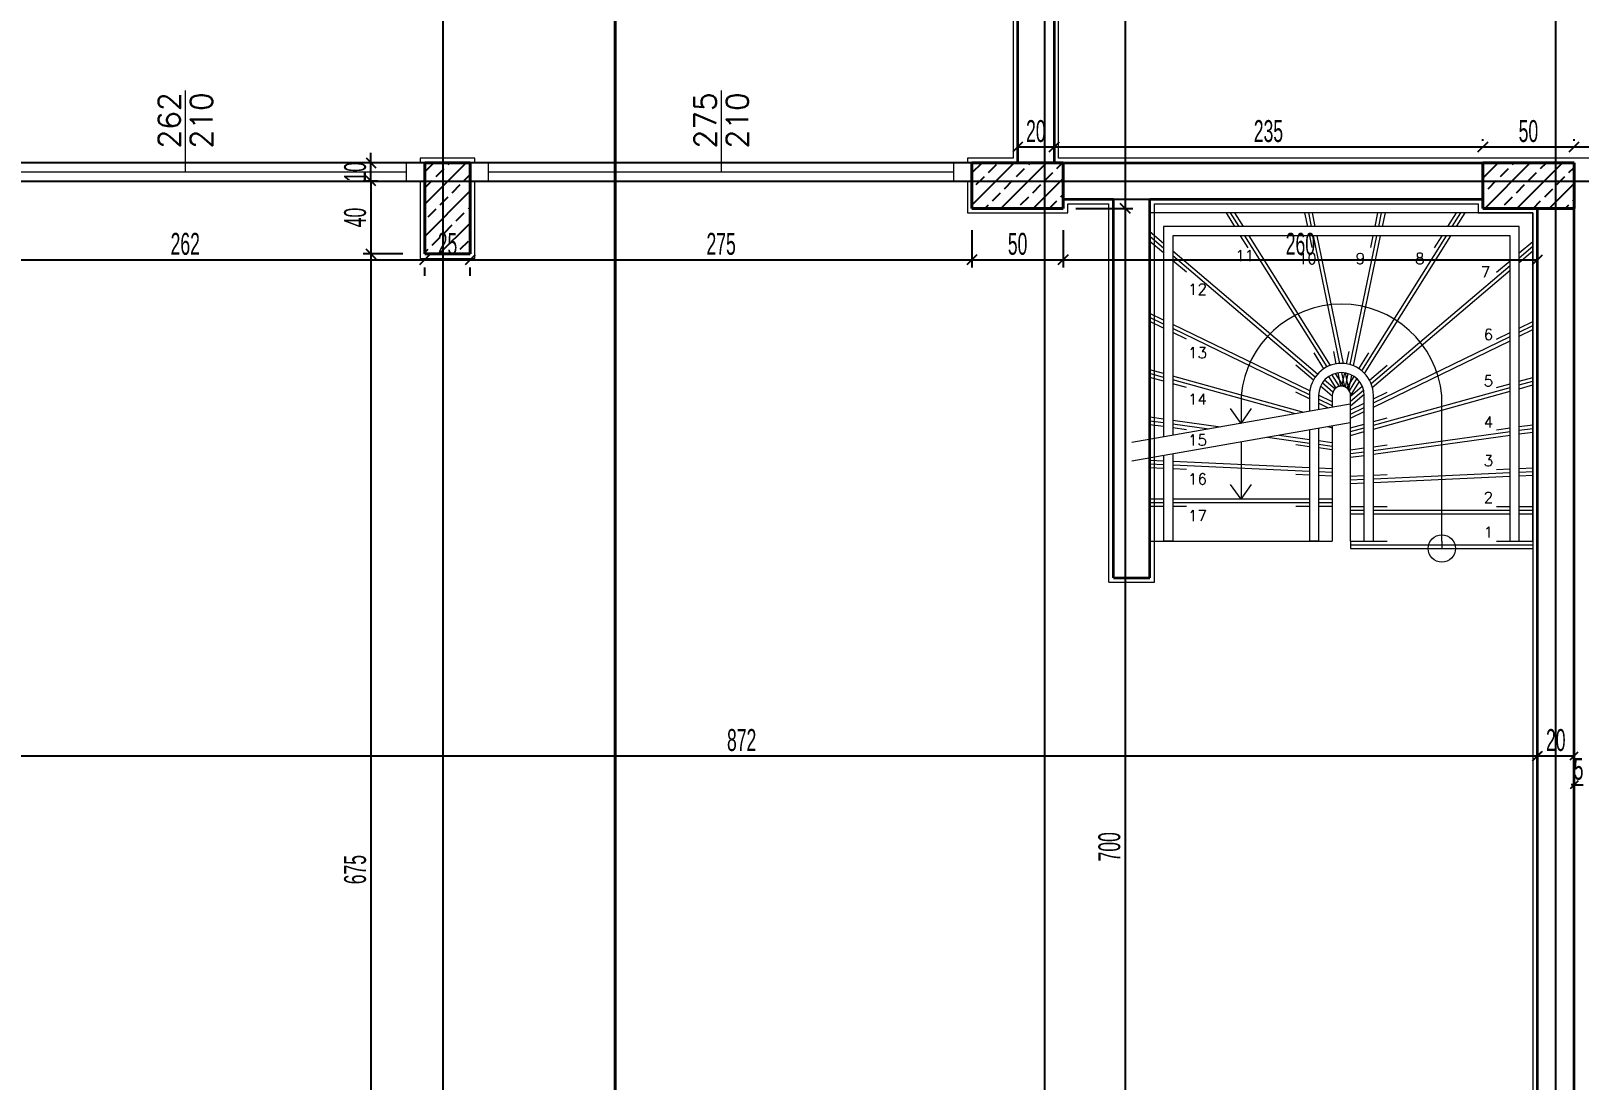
# Model space of a CAD drawing. Header units: inches. Extents: x -7543 to -822, y 102837 to 190349.
# Drawn here: x -834.0094 to -833.8397, y 102837.0271 to 102837.1421 of the extents above; entities that cross this region are included whole.
import ezdxf

# ---------------------------------------------------------------- set-up
doc = ezdxf.new("R2010")
doc.units = ezdxf.units.IN
doc.header["$MEASUREMENT"] = 0
for name, pattern in [('__ZG_T_P__9', [22, 1, -10, 1, -10]), ('DASHDOTX2', [2, 1, -0.5, 0, -0.5]), ('DASHED', [19.049999999999997, 12.7, -6.35])]:
    doc.linetypes.add(name, pattern=pattern)
doc.layers.get('0').update_dxf_attribs({"lineweight": 25})
doc.layers.get('Defpoints').update_dxf_attribs({"lineweight": 25})
for name, color, linetype, lineweight in [('AKS', 1, 'Continuous', 25), ('ICOL', 55, 'Continuous', 25), ('İZ DÜŞÜM', 253, 'Continuous', 20), ('KESİT', 7, 'Continuous', 40), ('KOLON', 2, 'Continuous', 40), ('SIVA', 150, 'Continuous', 15), ('TARAMA', 8, 'Continuous', 25)]:
    doc.layers.add(name, color=color, linetype=linetype, lineweight=lineweight)
for name, color, linetype, lineweight, true_color in [('DUVAR', 7, 'Continuous', 35, 0xfc4642), ('KAPI', 7, 'Continuous', 18, 0xffb360), ('MERDİVEN', 7, 'Continuous', 20, 0x16c244), ('PENCERE', 7, 'Continuous', 18, 0xffb360)]:
    doc.layers.add(name, color=color, linetype=linetype, lineweight=lineweight, true_color=true_color)
doc.styles.add('OLCU', font='tromand.shx', dxfattribs={"width": 0.6, "height": 12})
doc.styles.add('TXTX', font='TXTX')

# ---------------------------------------------------------------- blocks, each defined once
blk = doc.blocks.new('D')
at = {"layer": 'ICOL'}
for p, q in [((2.828427124746668, 2.828427124748032), (-2.82842712474303, -2.828427124744394)), ((0, 3.000000000002046), (0, -25))]:
    blk.add_line(p, q, dxfattribs=at)
blk = doc.blocks.new('E')
at = {"layer": 'ICOL'}
for p, q in [((0, -3.000000000002046), (0, 25)), ((-2.828427124746668, -2.828427124748032), (2.82842712474303, 2.828427124744394))]:
    blk.add_line(p, q, dxfattribs=at)
blk = doc.blocks.new('_Oblique')
at = {"color": 0, "linetype": 'ByBlock', "lineweight": -2}
blk.add_line((-0.5, -0.5), (0.5, 0.5), dxfattribs=at)

msp = doc.modelspace()

# ---------------------------------------------------------------- linework, layer by layer
at = {"layer": 'AKS', "linetype": 'DASHDOTX2', "ltscale": 10}
for p, q in [((-833.9642495775665, 102836.7345203941), (-833.9642495775665, 102837.2416375468)), ((-833.8982611994152, 102837.1016850246), (-833.8982611994152, 102837.2416375468)), ((-833.8422611994152, 102836.7393893207), (-833.8422611994152, 102837.2360997348)), ((-834.1245632078048, 102837.1256839999), (-833.6602611994152, 102837.1256839999)), ((-833.8982611994152, 102836.7345203941), (-833.8982611994152, 102837.1016850246))]:
    msp.add_line(p, q, dxfattribs=at)
at = {"layer": 'Defpoints', "color": 6}
for p, q in [((-833.9012611999206, 102837.1876856746), (-833.9012611999206, 102837.1276839999)), ((-833.9012611999206, 102837.1276839999), (-834.0527611648581, 102837.1276839999))]:
    msp.add_line(p, q, dxfattribs=at)
at = {"layer": 'Defpoints', "color": 3}
for p, q in [((-833.8972611999202, 102837.1276841785), (-833.8972611999202, 102837.1776856746)), ((-833.840261199416, 102837.1276841785), (-833.8972611999202, 102837.1276841785)), ((-833.8402611994156, 102836.7796839999), (-833.8402611994156, 102837.1276841785)), ((-834.0187611648577, 102837.1256839999), (-833.9662611994156, 102837.1256839999)), ((-833.9662611994156, 102837.1256839999), (-833.966261199416, 102837.1176839999)), ((-833.9612611994156, 102837.1176839999), (-833.9612611994156, 102837.1256839999)), ((-833.9612611994156, 102837.1256839999), (-833.9062611999202, 102837.1256839999)), ((-833.9062611999202, 102837.1256839999), (-833.9062611999202, 102837.1226841785)), ((-833.8962611999202, 102837.1226841785), (-833.8962611999198, 102837.1236839999)), ((-833.8962611999198, 102837.1236839999), (-833.8502611994154, 102837.1236839999)), ((-833.8502611994154, 102837.1236839999), (-833.8502611994154, 102837.1226839999)), ((-833.9062611999202, 102837.1226841785), (-833.8962611999202, 102837.1226841785)), ((-833.8502611994154, 102837.1226839999), (-833.8442611994153, 102837.1226839999)), ((-833.8442611994153, 102837.1226839999), (-833.8442611994154, 102836.9786839999)), ((-833.966261199416, 102837.1176839999), (-833.9612611994156, 102837.1176839999))]:
    msp.add_line(p, q, dxfattribs=at)
at = {"layer": 'DUVAR'}
for p, q in [((-833.9012611999202, 102837.177685496), (-833.9012611999202, 102837.1276839999)), ((-833.8972611999202, 102837.177685496), (-833.8972611999202, 102837.1276839999)), ((-833.8962611999198, 102837.1276839999), (-833.8502611994154, 102837.1276839999)), ((-833.8442611994153, 102837.1276839999), (-833.8442611994153, 102837.1276841785)), ((-833.8962611999198, 102837.1236839999), (-833.8907611994152, 102837.1236839999)), ((-833.8907611994152, 102837.0821841785), (-833.8907611994152, 102837.1236839999)), ((-833.8867611994153, 102837.1236839999), (-833.8502611994154, 102837.1236839999)), ((-833.8867611994153, 102837.0821841785), (-833.8867611994153, 102837.1236839999)), ((-833.8442611994153, 102836.9786839999), (-833.8442611994153, 102837.1226839999)), ((-833.8402611994153, 102836.9786839999), (-833.8402611994153, 102837.1226841785)), ((-833.8907611994152, 102837.0821841785), (-833.8867611994153, 102837.0821841785))]:
    msp.add_line(p, q, dxfattribs=at)
at = {"layer": 'ICOL'}
for p, q in [((-833.8894649047315, 102837.1776856746), (-833.8894649047315, 102837.1226841785)), ((-833.972152945296, 102837.1276839999), (-833.972152945296, 102837.1287639998)), ((-833.9012611999202, 102837.129418681), (-833.8972611999202, 102837.129418681)), ((-833.8972611999202, 102837.129418681), (-833.8502611994156, 102837.129418681)), ((-833.8502611994156, 102837.129418681), (-833.8402611994156, 102837.129418681)), ((-833.8402611994156, 102837.129418681), (-833.7362611954874, 102837.129418681)), ((-833.972152945296, 102837.1256839999), (-833.972152945296, 102837.1276839999)), ((-833.972152945296, 102837.1256839999), (-833.972152945296, 102837.1246039999)), ((-833.972152945296, 102837.1256839999), (-833.972152945296, 102837.1176841785)), ((-833.8894649047315, 102837.1226841785), (-833.8894649047315, 102836.9826839999)), ((-834.0187611648577, 102837.1170552735), (-833.9662611994156, 102837.1170552735)), ((-833.972152945296, 102837.1176841785), (-833.972152945296, 102836.9826839999)), ((-833.9662611994156, 102837.1170552735), (-833.961261199416, 102837.1170552735)), ((-833.961261199416, 102837.1170552735), (-833.9062611999202, 102837.1170552735)), ((-833.9062611999202, 102837.1170552735), (-833.8962611999202, 102837.1170552735)), ((-833.8962611999202, 102837.1170552735), (-833.8442611994153, 102837.1170552735)), ((-834.0187611648578, 102837.0626480201), (-833.8442611994153, 102837.0626480201)), ((-833.8441051994153, 102837.0626480201), (-833.8404171994152, 102837.0626480201)), ((-833.8404171994152, 102837.0594934668), (-833.8405731994153, 102837.0594934668)), ((-833.8402611994153, 102837.0594934668), (-833.8392611994157, 102837.0594934668))]:
    msp.add_line(p, q, dxfattribs=at)
at = {"layer": 'ICOL', "color": 53}
for p, q in [((-833.9012611999202, 102837.131818681), (-833.9012611999202, 102837.130258681)), ((-833.8972611999202, 102837.131818681), (-833.8972611999202, 102837.130258681)), ((-833.8972611999202, 102837.131818681), (-833.8972611999202, 102837.130258681)), ((-833.8502611994156, 102837.1300841785), (-833.8502611994156, 102837.130258681)), ((-833.8502611994156, 102837.1300841785), (-833.8502611994156, 102837.130258681)), ((-833.8402611994156, 102837.1300839999), (-833.8402611994156, 102837.130258681)), ((-833.8402611994156, 102837.1300839999), (-833.8402611994156, 102837.130258681)), ((-833.9712322764792, 102837.1276839999), (-833.972992945296, 102837.1276839999)), ((-833.9713822733846, 102837.1256839999), (-833.972992945296, 102837.1256839999)), ((-833.9713822733846, 102837.1256839999), (-833.972992945296, 102837.1256839999)), ((-833.8948611999201, 102837.1226841785), (-833.8886249047315, 102837.1226841785)), ((-833.8948611999201, 102837.1226841785), (-833.8886249047315, 102837.1226841785)), ((-833.9062611999202, 102837.1202841785), (-833.9062611999202, 102837.1162152735)), ((-833.9062611999202, 102837.1202841785), (-833.9062611999202, 102837.1162152735)), ((-833.8962611999202, 102837.1202841785), (-833.8962611999202, 102837.1162152735)), ((-833.8962611999202, 102837.1202841785), (-833.8962611999202, 102837.1162152735)), ((-833.8442611994153, 102837.1187049573), (-833.8442611994153, 102837.1162152735)), ((-833.9686611994157, 102837.1176841785), (-833.972992945296, 102837.1176841785)), ((-833.9686611994157, 102837.1176841785), (-833.972992945296, 102837.1176841785)), ((-833.9662611994156, 102837.1152841785), (-833.9662611994156, 102837.1162152735)), ((-833.9662611994156, 102837.1152841785), (-833.9662611994156, 102837.1162152735)), ((-833.961261199416, 102837.1152839999), (-833.961261199416, 102837.1162152735)), ((-833.961261199416, 102837.1152839999), (-833.961261199416, 102837.1162152735)), ((-833.8442611994153, 102837.0661242754), (-833.8442611994153, 102837.0618080201))]:
    msp.add_line(p, q, dxfattribs=at)
at = {"layer": 'İZ DÜŞÜM', "linetype": '__ZG_T_P__9'}
for p, q in [((-833.840261199414, 102837.1276839999), (-834.052761199414, 102837.1276839999)), ((-833.8402611994144, 102837.1276839999), (-834.0527611994144, 102837.1276839999)), ((-833.840261199414, 102836.7776839999), (-833.840261199414, 102837.1276839999)), ((-833.8402611994144, 102836.7776839999), (-833.8402611994144, 102837.1276839999))]:
    msp.add_line(p, q, dxfattribs=at)
at = {"layer": 'KAPI'}
for p, q in [((-833.9662611994157, 102837.1276839999), (-834.0187611648578, 102837.1276839999)), ((-834.0167611648577, 102837.1266839999), (-833.9682611994157, 102837.1266839999)), ((-833.9682611994157, 102837.1256839999), (-833.9682611994157, 102837.1276839999)), ((-833.9062611999202, 102837.1276839999), (-833.9612611994157, 102837.1276839999)), ((-833.9592611994157, 102837.1256839999), (-833.9592611994157, 102837.1276839999)), ((-833.9592611994157, 102837.1266839999), (-833.9082611999202, 102837.1266839999)), ((-833.9082611999202, 102837.1256839999), (-833.9082611999202, 102837.1276839999)), ((-833.9662611994157, 102837.1256839999), (-834.0187611648578, 102837.1256839999)), ((-833.9062611999202, 102837.1256839999), (-833.9612611994157, 102837.1256839999))]:
    msp.add_line(p, q, dxfattribs=at)
at = {"layer": 'KESİT', "linetype": 'DASHED'}
msp.add_line((-833.9453823961597, 102837.2479796963), (-833.9453823961597, 102836.9918835999), dxfattribs=at)
at = {"layer": 'KOLON'}
for p, q in [((-833.9612611994157, 102837.1276841785), (-833.9662611994157, 102837.1276841785)), ((-833.9662611994157, 102837.1276841785), (-833.9662611994157, 102837.1176841785)), ((-833.961261199416, 102837.1276839999), (-833.966261199416, 102837.1276839999)), ((-833.966261199416, 102837.1276839999), (-833.966261199416, 102837.1176839999)), ((-833.9612611994156, 102837.1276839999), (-833.9662611994156, 102837.1276839999)), ((-833.9662611994156, 102837.1276839999), (-833.9662611994156, 102837.1176839999)), ((-833.9612611994157, 102837.1176841785), (-833.9612611994157, 102837.1276841785)), ((-833.961261199416, 102837.1176839999), (-833.961261199416, 102837.1276839999)), ((-833.9612611994156, 102837.1176839999), (-833.9612611994156, 102837.1276839999)), ((-833.8962611999202, 102837.1276841785), (-833.9062611999202, 102837.1276841785)), ((-833.9062611999202, 102837.1276841785), (-833.9062611999202, 102837.1226841785)), ((-833.8962611999202, 102837.1226841785), (-833.8962611999202, 102837.1276841785)), ((-833.8402611994157, 102837.1276841785), (-833.8502611994157, 102837.1276841785)), ((-833.8502611994157, 102837.1276841785), (-833.8502611994157, 102837.1226841785)), ((-833.840261199416, 102837.1276839999), (-833.850261199416, 102837.1276839999)), ((-833.850261199416, 102837.1276839999), (-833.850261199416, 102837.1226839999)), ((-833.8402611994156, 102837.1276839999), (-833.8502611994156, 102837.1276839999)), ((-833.8502611994156, 102837.1276839999), (-833.8502611994156, 102837.1226839999)), ((-833.8402611994157, 102837.1226841785), (-833.8402611994157, 102837.1276841785)), ((-833.840261199416, 102837.1226839999), (-833.840261199416, 102837.1276839999)), ((-833.8402611994156, 102837.1226839999), (-833.8402611994156, 102837.1276839999)), ((-833.9062611999202, 102837.1226841785), (-833.8962611999202, 102837.1226841785)), ((-833.8502611994157, 102837.1226841785), (-833.8402611994157, 102837.1226841785)), ((-833.850261199416, 102837.1226839999), (-833.840261199416, 102837.1226839999)), ((-833.8502611994156, 102837.1226839999), (-833.8402611994156, 102837.1226839999)), ((-833.9662611994157, 102837.1176841785), (-833.9612611994157, 102837.1176841785)), ((-833.966261199416, 102837.1176839999), (-833.961261199416, 102837.1176839999)), ((-833.9662611994156, 102837.1176839999), (-833.9612611994156, 102837.1176839999))]:
    msp.add_line(p, q, dxfattribs=at)
at = {"layer": 'MERDİVEN'}
for p, q in [((-833.8447611994153, 102837.1221841785), (-833.8867611994153, 102837.1221841785)), ((-833.8867611994153, 102837.1221841785), (-833.8867611994153, 102837.1021841785)), ((-833.8774360594152, 102837.1206841785), (-833.8783753594153, 102837.1221841785)), ((-833.8769640994153, 102837.1206841785), (-833.8779033994153, 102837.1221841785)), ((-833.8764921394153, 102837.1206841785), (-833.8774314594152, 102837.1221841785)), ((-833.8694482994154, 102837.1206841785), (-833.8697592994153, 102837.1221841785)), ((-833.8690397794153, 102837.1206841785), (-833.8693507794153, 102837.1221841785)), ((-833.8686312794152, 102837.1206841785), (-833.8689422794153, 102837.1221841785)), ((-833.8620740994153, 102837.1206841785), (-833.8617630994153, 102837.1221841785)), ((-833.8616655794153, 102837.1206841785), (-833.8613545994153, 102837.1221841785)), ((-833.8612570794153, 102837.1206841785), (-833.8609460794153, 102837.1221841785)), ((-833.8540863394153, 102837.1206841785), (-833.8531470394153, 102837.1221841785)), ((-833.8536143794153, 102837.1206841785), (-833.8526750794153, 102837.1221841785)), ((-833.8531424194152, 102837.1206841785), (-833.8522031194153, 102837.1221841785)), ((-833.8447611994153, 102837.1021841785), (-833.8447611994153, 102837.1221841785)), ((-833.8852611994153, 102837.1188460985), (-833.8867611994153, 102837.1201202985)), ((-833.8462611994153, 102837.1206841785), (-833.8852611994153, 102837.1206841785)), ((-833.8852611994153, 102837.1206841785), (-833.8852611994153, 102837.1021841785)), ((-833.8462611994153, 102837.1021841785), (-833.8462611994153, 102837.1206841785)), ((-833.8852611994153, 102837.1183212585), (-833.8867611994153, 102837.1195954585)), ((-833.8852611994153, 102837.1177964185), (-833.8867611994153, 102837.1190706185)), ((-833.8472611994152, 102837.1196841785), (-833.8842611994153, 102837.1196841785)), ((-833.8842611994153, 102837.1196841785), (-833.8842611994153, 102837.1021841785)), ((-833.8759712994153, 102837.1183450985), (-833.8768098394153, 102837.1196841785)), ((-833.8673347994153, 102837.1053069385), (-833.8763378994153, 102837.1196841785)), ((-833.8669631394152, 102837.1054671185), (-833.8758659394152, 102837.1196841785)), ((-833.8689713594154, 102837.1183838385), (-833.8692409594153, 102837.1196841785)), ((-833.8659287394153, 102837.1056790585), (-833.8688324594153, 102837.1196841785)), ((-833.8655190594153, 102837.1056733185), (-833.8684239394153, 102837.1196841785)), ((-833.8648034994153, 102837.1055494185), (-833.8618729194153, 102837.1196841785)), ((-833.8644227194153, 102837.1054157185), (-833.8614644194153, 102837.1196841785)), ((-833.8635179594153, 102837.1048689385), (-833.8542405794153, 102837.1196841785)), ((-833.8632200794153, 102837.1045909785), (-833.8537686394153, 102837.1196841785)), ((-833.8625510394153, 102837.1183838385), (-833.8622814194152, 102837.1196841785)), ((-833.8555510794152, 102837.1183450985), (-833.8547125394152, 102837.1196841785)), ((-833.8472611994152, 102837.1021841785), (-833.8472611994152, 102837.1196841785)), ((-833.8462611994153, 102837.1177964185), (-833.8447611994153, 102837.1190706185)), ((-833.8462611994153, 102837.1172715785), (-833.8447611994153, 102837.1185457785)), ((-833.8683767794153, 102837.1045032985), (-833.8842611994153, 102837.1179966185)), ((-833.8686244394153, 102837.1041888385), (-833.8842611994153, 102837.1174717785)), ((-833.8827611994153, 102837.1156727385), (-833.8842611994153, 102837.1169469385)), ((-833.8625106994152, 102837.1034681185), (-833.8472611994152, 102837.1164220985)), ((-833.8487611994153, 102837.1156727385), (-833.8472611994152, 102837.1169469385)), ((-833.8462611994153, 102837.1167467385), (-833.8447611994153, 102837.1180209385)), ((-833.8623765194153, 102837.1030572585), (-833.8472611994152, 102837.1158972585)), ((-833.8852611994153, 102837.1104412985), (-833.8867611994153, 102837.1111685385)), ((-833.8852611994153, 102837.1099967585), (-833.8867611994153, 102837.1107240185)), ((-833.8852611994153, 102837.1095522385), (-833.8867611994153, 102837.1102794785)), ((-833.8692237394152, 102837.1026658785), (-833.8842611994153, 102837.1099564785)), ((-833.8462611994153, 102837.1095522385), (-833.8447611994153, 102837.1102794785)), ((-833.8462611994153, 102837.1091076985), (-833.8447611994153, 102837.1098349385)), ((-833.8692582794152, 102837.1022380785), (-833.8842611994153, 102837.1095119385)), ((-833.8827611994153, 102837.1083401585), (-833.8842611994153, 102837.1090673985)), ((-833.8622611994153, 102837.1013504185), (-833.8472611994152, 102837.1086228785)), ((-833.8622611994153, 102837.1009058985), (-833.8472611994152, 102837.1081783385)), ((-833.8487611994153, 102837.1083401585), (-833.8472611994152, 102837.1090673985)), ((-833.8462611994153, 102837.1086631785), (-833.8447611994153, 102837.1093904185)), ((-833.8676817594153, 102837.1051073385), (-833.8687591394153, 102837.1068278185)), ((-833.8663286994152, 102837.1056377985), (-833.8666075594153, 102837.1069828185)), ((-833.8651936994153, 102837.1056377985), (-833.8649148194153, 102837.1069828185)), ((-833.8638406394152, 102837.1051073385), (-833.8627632594153, 102837.1068278185)), ((-833.8852611994153, 102837.1045652185), (-833.8867611994153, 102837.1049796385)), ((-833.8852611994153, 102837.1041502385), (-833.8867611994153, 102837.1045646585)), ((-833.8688366994153, 102837.1038443185), (-833.8707611994153, 102837.1054790985)), ((-833.8655141594153, 102837.1031531985), (-833.8664175194153, 102837.1045958185)), ((-833.8658196394153, 102837.1031824785), (-833.8661250794153, 102837.1046556585)), ((-833.8653972594153, 102837.1031156185), (-833.8657217194153, 102837.1046805185)), ((-833.8657027594153, 102837.1031824785), (-833.8653973194153, 102837.1046556585)), ((-833.8653156194152, 102837.1030794385), (-833.8650076994153, 102837.1045645385)), ((-833.8649015794153, 102837.1026951185), (-833.8653047794153, 102837.1046398185)), ((-833.8626856794153, 102837.1038443185), (-833.8607611994153, 102837.1054790985)), ((-833.8852611994153, 102837.1037352585), (-833.8867611994153, 102837.1041496785)), ((-833.8698890594153, 102837.1003182185), (-833.8842611994153, 102837.1042889385)), ((-833.8708059394153, 102837.1001565385), (-833.8842611994153, 102837.1038739585)), ((-833.8827611994153, 102837.1030445585), (-833.8842611994153, 102837.1034589785)), ((-833.8667611994154, 102837.1020812185), (-833.8680523794153, 102837.1031780585)), ((-833.8666927194153, 102837.1025478985), (-833.8678589394153, 102837.1035385585)), ((-833.8664732594153, 102837.1028862985), (-833.8676157594152, 102837.1038568385)), ((-833.8663550794153, 102837.1029887385), (-833.8671517194152, 102837.1042608985)), ((-833.8659890394154, 102837.1031578785), (-833.8668005994152, 102837.1044538585)), ((-833.8651672994152, 102837.1029887385), (-833.8643706794153, 102837.1042608985)), ((-833.8649667994152, 102837.1027915785), (-833.8646308594152, 102837.1044117985)), ((-833.8648908194152, 102837.1026765785), (-833.8640568994153, 102837.1040082985)), ((-833.8647611994153, 102837.1021299185), (-833.8637760594153, 102837.1037031185)), ((-833.8647611994153, 102837.1020812185), (-833.8634699994153, 102837.1031780585)), ((-833.8622611994153, 102837.0988997985), (-833.8472611994152, 102837.1030439785)), ((-833.8487611994153, 102837.1030445585), (-833.8472611994152, 102837.1034589785)), ((-833.8462611994153, 102837.1037352585), (-833.8447611994153, 102837.1041496785)), ((-833.8462611994153, 102837.1033202585), (-833.8447611994153, 102837.1037346785)), ((-833.8462611994153, 102837.1029052785), (-833.8447611994153, 102837.1033196985)), ((-833.8647915794153, 102837.1012170385), (-833.8887308194153, 102837.0969958985)), ((-833.8867611994153, 102837.1021841785), (-833.8867611994153, 102837.0973431985)), ((-833.8852611994153, 102837.1021841785), (-833.8852611994153, 102837.0976076985)), ((-833.8842611994153, 102837.1021841785), (-833.8842611994153, 102837.0977840185)), ((-833.8767611994153, 102837.1021841785), (-833.8767611994153, 102837.0991064785)), ((-833.8692611994153, 102837.1017949585), (-833.8707611994153, 102837.1025221985)), ((-833.8692611994153, 102837.1021841785), (-833.8692611994153, 102837.1004289185)), ((-833.8682611994153, 102837.1021841785), (-833.8682611994153, 102837.1006052585)), ((-833.8667611994154, 102837.1010274185), (-833.8682611994153, 102837.1017546585)), ((-833.8671950594153, 102837.1007932385), (-833.8682611994153, 102837.1013101385)), ((-833.8667611994154, 102837.1014719585), (-833.8682603994152, 102837.1021988185)), ((-833.8667611994154, 102837.1021841785), (-833.8667611994154, 102837.1008697385)), ((-833.8647611994153, 102837.1015563785), (-833.8633329794153, 102837.1027696185)), ((-833.8647611994153, 102837.1010315585), (-833.8632674994153, 102837.1023003985)), ((-833.8647611994153, 102837.0861841785), (-833.8647611994153, 102837.1021841785)), ((-833.8647611994153, 102837.1005828785), (-833.8632611994153, 102837.1013101385)), ((-833.8632611994153, 102837.0861841785), (-833.8632611994153, 102837.1021841785)), ((-833.8622611994153, 102837.0984847985), (-833.8472611994152, 102837.1026289985)), ((-833.8622611994153, 102837.1017949585), (-833.8607611994153, 102837.1025221985)), ((-833.8622611994153, 102837.0861841785), (-833.8622611994153, 102837.1021841785)), ((-833.8547611994153, 102837.0861841785), (-833.8547611994153, 102837.1021841785)), ((-833.8472611994152, 102837.0861841785), (-833.8472611994152, 102837.1021841785)), ((-833.8462611994153, 102837.0861841785), (-833.8462611994153, 102837.1021841785)), ((-833.8447611994153, 102837.0861841785), (-833.8447611994153, 102837.1021841785)), ((-833.8852611994153, 102837.0995679985), (-833.8867611994153, 102837.0997751985)), ((-833.8767611994153, 102837.0991064785), (-833.8779083394153, 102837.1007447785)), ((-833.8767611994153, 102837.0991064785), (-833.8756140394153, 102837.1007447785)), ((-833.8647611994153, 102837.1001383585), (-833.8632611994153, 102837.1008655985)), ((-833.8647611994153, 102837.0996938185), (-833.8632611994153, 102837.1004210585)), ((-833.8622611994153, 102837.0993147785), (-833.8607611994153, 102837.0997291985)), ((-833.8647915794153, 102837.0991861785), (-833.8887308194153, 102837.0949650585)), ((-833.8852611994153, 102837.0991641985), (-833.8867611994153, 102837.0993713985)), ((-833.8852611994153, 102837.0987603985), (-833.8867611994153, 102837.0989675985)), ((-833.8790274794153, 102837.0987068585), (-833.8842611994153, 102837.0994298585)), ((-833.8803115594153, 102837.0984804385), (-833.8842611994153, 102837.0990260585)), ((-833.8827611994153, 102837.0984150385), (-833.8842611994153, 102837.0986222585)), ((-833.8725693994153, 102837.0978147385), (-833.8692611994153, 102837.0973577585)), ((-833.8692611994153, 102837.0983980785), (-833.8692611994153, 102837.0861841785)), ((-833.8682611994153, 102837.0985743985), (-833.8682611994153, 102837.0861841785)), ((-833.8672357994153, 102837.0987551985), (-833.8667611994154, 102837.0986240785)), ((-833.8667611994154, 102837.0988388785), (-833.8667611994154, 102837.0861841785)), ((-833.8647611994153, 102837.0986240785), (-833.8632611994153, 102837.0990384985)), ((-833.8647611994153, 102837.0982090985), (-833.8632611994153, 102837.0986235185)), ((-833.8647611994153, 102837.0977940985), (-833.8632611994153, 102837.0982085185)), ((-833.8622611994153, 102837.0961463585), (-833.8472611994152, 102837.0982184585)), ((-833.8622611994153, 102837.0957425585), (-833.8472611994152, 102837.0978146585)), ((-833.8487611994153, 102837.0984150385), (-833.8472611994152, 102837.0986222585)), ((-833.8462611994153, 102837.0987603985), (-833.8447611994153, 102837.0989675985)), ((-833.8462611994153, 102837.0983565985), (-833.8447611994153, 102837.0985637985)), ((-833.8462611994153, 102837.0979527985), (-833.8447611994153, 102837.0981599985)), ((-833.8767611994153, 102837.0970756185), (-833.8767611994153, 102837.0907848585)), ((-833.8738534794153, 102837.0975883385), (-833.8692611994153, 102837.0969539585)), ((-833.8692611994153, 102837.0965501585), (-833.8707611994153, 102837.0967573585)), ((-833.8682611994153, 102837.0972196185), (-833.8667611994154, 102837.0970123985)), ((-833.8682611994153, 102837.0968158185), (-833.8667611994154, 102837.0966085985)), ((-833.8667611994154, 102837.0962047985), (-833.8682611994153, 102837.0964120185)), ((-833.8647611994153, 102837.0962047985), (-833.8632611994153, 102837.0964120185)), ((-833.8622611994153, 102837.0965501585), (-833.8607611994153, 102837.0967573585)), ((-833.8867611994153, 102837.0953123585), (-833.8867611994153, 102837.0861841785)), ((-833.8852611994153, 102837.0949777785), (-833.8867611994153, 102837.0950468385)), ((-833.8852611994153, 102837.0945773585), (-833.8867611994153, 102837.0946464185)), ((-833.8852611994153, 102837.0955768385), (-833.8852611994153, 102837.0861841785)), ((-833.8842611994153, 102837.0957531585), (-833.8842611994153, 102837.0861841785)), ((-833.8692611994153, 102837.0942410385), (-833.8842611994153, 102837.0949317185)), ((-833.8692611994153, 102837.0938405985), (-833.8842611994153, 102837.0945312985)), ((-833.8647611994153, 102837.0958009985), (-833.8632611994153, 102837.0960082185)), ((-833.8647611994153, 102837.0953971985), (-833.8632611994153, 102837.0956044185)), ((-833.8852611994153, 102837.0941769185), (-833.8867611994153, 102837.0942459985)), ((-833.8827611994153, 102837.0940618185), (-833.8842611994153, 102837.0941308785)), ((-833.8692611994153, 102837.0934401785), (-833.8707611994153, 102837.0935092585)), ((-833.8667611994154, 102837.0941259185), (-833.8682611994153, 102837.0941949785)), ((-833.8667611994154, 102837.0937254985), (-833.8682611994153, 102837.0937945585)), ((-833.8667611994154, 102837.0933250585), (-833.8682611994153, 102837.0933941385)), ((-833.8647611994153, 102837.0933250585), (-833.8632611994153, 102837.0933941385)), ((-833.8647611994153, 102837.0929246385), (-833.8632611994153, 102837.0929937185)), ((-833.8622611994153, 102837.0930397585), (-833.8472611994152, 102837.0937304585)), ((-833.8622611994153, 102837.0934401785), (-833.8607611994153, 102837.0935092585)), ((-833.8622611994153, 102837.0926393385), (-833.8472611994152, 102837.0933300385)), ((-833.8487611994153, 102837.0940618185), (-833.8472611994152, 102837.0941308785)), ((-833.8462611994153, 102837.0941769185), (-833.8447611994153, 102837.0942459985)), ((-833.8462611994153, 102837.0937764985), (-833.8447611994153, 102837.0938455785)), ((-833.8462611994153, 102837.0933760785), (-833.8447611994153, 102837.0934451585)), ((-833.8767611994153, 102837.0907848585), (-833.8779083394153, 102837.0924231585)), ((-833.8767611994153, 102837.0907848585), (-833.8756140394153, 102837.0924231585)), ((-833.8647611994153, 102837.0925242185), (-833.8632611994153, 102837.0925932785)), ((-833.8852611994153, 102837.0907848585), (-833.8867611994153, 102837.0907848585)), ((-833.8852611994153, 102837.0903848585), (-833.8867611994153, 102837.0903848585)), ((-833.8852611994153, 102837.0899848585), (-833.8867611994153, 102837.0899848585)), ((-833.8692611994153, 102837.0907848585), (-833.8842611994153, 102837.0907848585)), ((-833.8692611994153, 102837.0903848585), (-833.8842611994153, 102837.0903848585)), ((-833.8827611994153, 102837.0899848585), (-833.8842611994153, 102837.0899848585)), ((-833.8692611994153, 102837.0899848585), (-833.8707611994153, 102837.0899848585)), ((-833.8667611994154, 102837.0907848585), (-833.8682611994153, 102837.0907848585)), ((-833.8667611994154, 102837.0903848585), (-833.8682611994153, 102837.0903848585)), ((-833.8667611994154, 102837.0899848585), (-833.8682611994153, 102837.0899848585)), ((-833.8647611994153, 102837.0899848585), (-833.8632611994153, 102837.0899848585)), ((-833.8647611994153, 102837.0895848585), (-833.8632611994153, 102837.0895848585)), ((-833.8622611994153, 102837.0899848585), (-833.8607611994153, 102837.0899848585)), ((-833.8622611994153, 102837.0895848585), (-833.8472611994152, 102837.0895848585)), ((-833.8487611994153, 102837.0899848585), (-833.8472611994152, 102837.0899848585)), ((-833.8462611994153, 102837.0899848585), (-833.8447611994153, 102837.0899848585)), ((-833.8462611994153, 102837.0895848585), (-833.8447611994153, 102837.0895848585)), ((-833.8647611994153, 102837.0891848585), (-833.8632611994153, 102837.0891848585)), ((-833.8622611994153, 102837.0891848585), (-833.8472611994152, 102837.0891848585)), ((-833.8462611994153, 102837.0891848585), (-833.8447611994153, 102837.0891848585)), ((-833.8867611994153, 102837.0861841785), (-833.8852611994153, 102837.0861841785)), ((-833.8842611994153, 102837.0861841785), (-833.8852611994153, 102837.0861841785)), ((-833.8852611994153, 102837.0861841785), (-833.8842611994153, 102837.0861841785)), ((-833.8842611994153, 102837.0861841785), (-833.8692611994153, 102837.0861841785)), ((-833.8682611994153, 102837.0861841785), (-833.8692611994153, 102837.0861841785)), ((-833.8692611994153, 102837.0861841785), (-833.8682611994153, 102837.0861841785)), ((-833.8682611994153, 102837.0861841785), (-833.8667611994154, 102837.0861841785)), ((-833.8647611994153, 102837.0861841785), (-833.8632611994153, 102837.0861841785)), ((-833.8647611994153, 102837.0861841785), (-833.8647611994153, 102837.0853841785)), ((-833.8632611994153, 102837.0861841785), (-833.8622611994153, 102837.0861841785)), ((-833.8632611994153, 102837.0861841785), (-833.8622611994153, 102837.0861841785)), ((-833.8622611994153, 102837.0861841785), (-833.8607611994153, 102837.0861841785)), ((-833.8547611994153, 102837.0861841785), (-833.8547611994153, 102837.0853841785)), ((-833.8487611994153, 102837.0861841785), (-833.8472611994152, 102837.0861841785)), ((-833.8472611994152, 102837.0861841785), (-833.8462611994153, 102837.0861841785)), ((-833.8472611994152, 102837.0861841785), (-833.8462611994153, 102837.0861841785)), ((-833.8462611994153, 102837.0861841785), (-833.8447611994153, 102837.0861841785)), ((-833.8447611994153, 102837.0861841785), (-833.8447611994153, 102837.0853841785)), ((-833.8647611994153, 102837.0857841785), (-833.8447611994153, 102837.0857841785)), ((-833.8647611994153, 102837.0853841785), (-833.8447611994153, 102837.0853841785))]:
    msp.add_line(p, q, dxfattribs=at)
msp.add_circle((-833.8547611994153, 102837.0853841785), 0.0015, dxfattribs=at)
for centre, radius, start, end in [((-833.8657611994153, 102837.1011341785), 0.01105, 5.452621963346965, 174.547378036653), ((-833.8657611994153, 102837.1021841785), 0.003500000000000001, 0, 180), ((-833.8657611994153, 102837.1021841785), 0.0025, 0, 180), ((-833.8657611994153, 102837.1021841785), 0.001, 0, 180)]:
    msp.add_arc(centre, radius, start, end, dxfattribs=at)
at = {"layer": 'PENCERE'}
for p, q in [((-833.9925111821359, 102837.1356006482), (-833.9925111821359, 102837.1266839999)), ((-833.933761199668, 102837.1356006482), (-833.933761199668, 102837.1266839999))]:
    msp.add_line(p, q, dxfattribs=at)
at = {"layer": 'SIVA'}
for p, q in [((-833.9017611999204, 102837.1781856746), (-833.9017611999204, 102837.1281841785)), ((-833.8967611999205, 102837.1281841785), (-833.8967611999205, 102837.1771856746)), ((-833.9607611994161, 102837.1281839999), (-833.966761199416, 102837.1281839999)), ((-833.966761199416, 102837.1281839999), (-833.966761199416, 102837.1276839999)), ((-833.9607611994161, 102837.1276839999), (-833.9607611994161, 102837.1281839999)), ((-833.9067611999205, 102837.1281841785), (-833.9067611999205, 102837.1276839999)), ((-833.9017611999204, 102837.1281841785), (-833.9067611999205, 102837.1281841785)), ((-833.8957611999206, 102837.1281841785), (-833.8967611999205, 102837.1281841785)), ((-833.8497611994153, 102837.1281839999), (-833.8967611999199, 102837.1281839999)), ((-833.839761199416, 102837.1281839999), (-833.850761199416, 102837.1281839999)), ((-833.839761199416, 102837.1281839999), (-833.8507611994154, 102837.1281839999)), ((-833.8286611994156, 102837.1281839999), (-833.8400514084649, 102837.1281839999)), ((-833.966761199416, 102837.1256839999), (-833.966761199416, 102837.1171841785)), ((-833.9607611994161, 102837.1171841785), (-833.9607611994161, 102837.1256839999)), ((-833.9067611999205, 102837.1256839999), (-833.9067611999205, 102837.1221841785)), ((-833.9067611999205, 102837.1221841785), (-833.8957611999206, 102837.1221841785)), ((-833.8957611999205, 102837.1221841785), (-833.8957611999205, 102837.1231839999)), ((-833.8957611999198, 102837.1221841785), (-833.8957611999198, 102837.1231839999)), ((-833.8957611999198, 102837.1231839999), (-833.8912611994153, 102837.1231839999)), ((-833.8912611994153, 102837.0816841785), (-833.8912611994153, 102837.1231839999)), ((-833.8862611994152, 102837.1231839999), (-833.8507611994154, 102837.1231839999)), ((-833.8862611994152, 102837.0816841785), (-833.8862611994152, 102837.1231839999)), ((-833.8507611994161, 102837.1231839999), (-833.8507611994161, 102837.1221841785)), ((-833.8507611994154, 102837.1231839999), (-833.8507611994154, 102837.1221841785)), ((-833.8507611994154, 102837.1221841785), (-833.8447611994153, 102837.1221841785)), ((-833.8447611994153, 102837.1221841785), (-833.8447611994153, 102836.9791839999)), ((-833.966761199416, 102837.1171841785), (-833.9607611994161, 102837.1171841785)), ((-833.8912611994153, 102837.0816841785), (-833.8862611994152, 102837.0816841785))]:
    msp.add_line(p, q, dxfattribs=at)
at = {"layer": 'TARAMA'}
for p, q in [((-833.966261199416, 102837.1266870825), (-833.9652642820823, 102837.1276839999)), ((-833.966261199416, 102837.1231515486), (-833.9617287481764, 102837.1276839999)), ((-833.9650117983838, 102837.1261687166), (-833.9641279149073, 102837.1270526001)), ((-833.963685973169, 102837.1274945418), (-833.9634965151323, 102837.1276839999)), ((-833.9062611999202, 102837.1265830056), (-833.9051602056815, 102837.1276839999)), ((-833.9062611999202, 102837.1230474717), (-833.9016246717755, 102837.1276839999)), ((-833.9044657802448, 102837.1266106583), (-833.9035818967683, 102837.1274945418)), ((-833.9030889592428, 102837.1226841785), (-833.8980891378695, 102837.1276839999)), ((-833.9013721880771, 102837.1261687166), (-833.9004883046006, 102837.1270526001)), ((-833.9000463628623, 102837.1274945418), (-833.8998569048255, 102837.1276839999)), ((-833.8982785959093, 102837.1257267749), (-833.8973947124329, 102837.1266106583)), ((-833.8969527706946, 102837.1270526001), (-833.8963213709196, 102837.1276839999)), ((-833.850261199416, 102837.1260144636), (-833.8485916631865, 102837.1276839999)), ((-833.8500559506538, 102837.1226841785), (-833.8450561292806, 102837.1276839999)), ((-833.848339179488, 102837.1261687166), (-833.8474552960116, 102837.1270526001)), ((-833.8470133542734, 102837.1274945418), (-833.8468238962365, 102837.1276839999)), ((-833.8465204167479, 102837.1226841785), (-833.8415205953746, 102837.1276839999)), ((-833.8452455873204, 102837.1257267749), (-833.8443617038439, 102837.1266106583)), ((-833.8439197621057, 102837.1270526001), (-833.8432883623306, 102837.1276839999)), ((-833.8408261699379, 102837.1266106583), (-833.840261199414, 102837.1271756289)), ((-833.966261199416, 102837.1249193156), (-833.965453740122, 102837.1257267749)), ((-833.9632440314309, 102837.1244009497), (-833.9623601479544, 102837.1252848331)), ((-833.9619182062162, 102837.1257267749), (-833.9612611994157, 102837.1263837817)), ((-833.9057916054594, 102837.1252848331), (-833.904907721983, 102837.1261687166)), ((-833.9026980132918, 102837.1248428914), (-833.9018141298153, 102837.1257267749)), ((-833.8996044211241, 102837.1244009497), (-833.8987205376476, 102837.1252848331)), ((-833.8995534253369, 102837.1226841785), (-833.89626119992, 102837.1259764039)), ((-833.8496650047027, 102837.1248428914), (-833.8487811212262, 102837.1257267749)), ((-833.8465714125351, 102837.1244009497), (-833.8456875290586, 102837.1252848331)), ((-833.842984882842, 102837.1226841785), (-833.840261199414, 102837.1254078619)), ((-833.8421519951527, 102837.1252848331), (-833.8412681116762, 102837.1261687166)), ((-833.966261199416, 102837.1196160147), (-833.9612611994156, 102837.1246160147)), ((-833.9645698566455, 102837.1230751244), (-833.963685973169, 102837.1239590079)), ((-833.9062611999202, 102837.1248152387), (-833.9062335471976, 102837.1248428914)), ((-833.9040238385065, 102837.1235170662), (-833.90313995503, 102837.1244009497)), ((-833.9009302463388, 102837.1230751244), (-833.9000463628623, 102837.1239590079)), ((-833.8977856583869, 102837.1226841785), (-833.8969527706946, 102837.1235170662)), ((-833.8965108289564, 102837.1239590079), (-833.8962611999199, 102837.1242086369)), ((-833.850261199416, 102837.1242466967), (-833.850106946441, 102837.1244009497)), ((-833.8478972377497, 102837.1230751244), (-833.8470133542734, 102837.1239590079)), ((-833.8447526497979, 102837.1226841785), (-833.8439197621057, 102837.1235170662)), ((-833.8434778203674, 102837.1239590079), (-833.8425939368909, 102837.1248428914)), ((-833.8403842281997, 102837.1235170662), (-833.840261199414, 102837.123640095)), ((-833.9658956818603, 102837.1217492992), (-833.9650117983838, 102837.1226331827)), ((-833.9628020896927, 102837.1213073575), (-833.9619182062162, 102837.122191241)), ((-833.9614762644779, 102837.1226331827), (-833.9612611994156, 102837.1228482478)), ((-833.9048567261988, 102837.1226841785), (-833.9044657802448, 102837.1230751244)), ((-833.8412171158919, 102837.1226841785), (-833.8408261699379, 102837.1230751244)), ((-833.9646575017377, 102837.1176841785), (-833.9612611994156, 102837.1210804808)), ((-833.9641279149073, 102837.1199815323), (-833.9632440314309, 102837.1208654158)), ((-833.966261199416, 102837.1178482478), (-833.9658956818603, 102837.1182137653)), ((-833.965453740122, 102837.118655707), (-833.9645698566455, 102837.1195395905)), ((-833.9623601479544, 102837.1182137653), (-833.9614762644779, 102837.1190976488)), ((-833.9628897347877, 102837.1176841785), (-833.9628020896927, 102837.1177718236))]:
    msp.add_line(p, q, dxfattribs=at)

# ---------------------------------------------------------------- block references
at = {"layer": 'ICOL'}
for name, p, xscale, yscale, zscale, rotation in [('_Oblique', (-833.9012611999202, 102837.129418681), 0.001080000000001746, 0.001080000000001746, 0.001080000000001746, 180), ('_Oblique', (-833.8972611999202, 102837.129418681), 0.001080000000001746, 0.001080000000001746, 0.001080000000001746, 180), ('_Oblique', (-833.8502611994156, 102837.129418681), 0.001080000000001746, 0.001080000000001746, 0.001080000000001746, 180), ('_Oblique', (-833.8402611994156, 102837.129418681), 0.001080000000001746, 0.001080000000001746, 0.001080000000001746, 180), ('_Oblique', (-833.972152945296, 102837.1276839999), 0.001080000001820736, 0.001080000001820736, 0.001080000001820736, 270), ('_Oblique', (-833.972152945296, 102837.1256839999), 0.001080000001820736, 0.001080000001820736, 0.001080000001820736, 90), ('_Oblique', (-833.972152945296, 102837.1256839999), 0.001080000001820736, 0.001080000001820736, 0.001080000001820736, 90), ('_Oblique', (-833.8894649047315, 102837.1226841785), 0.001080000001820736, 0.001080000001820736, 0.001080000001820736, 90), ('_Oblique', (-833.8894649047315, 102837.1226841785), 0.001080000001820736, 0.001080000001820736, 0.001080000001820736, 270), ('_Oblique', (-833.972152945296, 102837.1176841785), 0.001080000001820736, 0.001080000001820736, 0.001080000001820736, 90), ('_Oblique', (-833.972152945296, 102837.1176841785), 0.001080000001820736, 0.001080000001820736, 0.001080000001820736, 270), ('_Oblique', (-833.9662611994156, 102837.1170552735), 0.001080000000001746, 0.001080000000001746, 0.001080000000001746, 180), ('_Oblique', (-833.961261199416, 102837.1170552735), 0.001080000000001746, 0.001080000000001746, 0.001080000000001746, 180), ('_Oblique', (-833.9062611999202, 102837.1170552735), 0.001080000000001746, 0.001080000000001746, 0.001080000000001746, 180), ('_Oblique', (-833.8962611999202, 102837.1170552735), 0.001080000000001746, 0.001080000000001746, 0.001080000000001746, 180), ('D', (-833.8442611994153, 102837.0626480201), 0.0001559999999471984, 0.0001559999999471984, 0.0001559999999471984, 180)]:
    msp.add_blockref(name, p, dxfattribs=dict(at, xscale=xscale, yscale=yscale, zscale=zscale, rotation=rotation))
for name, p, xscale, yscale, zscale in [('_Oblique', (-833.8972611999202, 102837.129418681), 0.001080000000001746, 0.001080000000001746, 0.001080000000001746), ('_Oblique', (-833.8502611994156, 102837.129418681), 0.001080000000001746, 0.001080000000001746, 0.001080000000001746), ('_Oblique', (-833.8402611994156, 102837.129418681), 0.001080000000001746, 0.001080000000001746, 0.001080000000001746), ('_Oblique', (-833.9662611994156, 102837.1170552735), 0.001080000000001746, 0.001080000000001746, 0.001080000000001746), ('_Oblique', (-833.961261199416, 102837.1170552735), 0.001080000000001746, 0.001080000000001746, 0.001080000000001746), ('_Oblique', (-833.9062611999202, 102837.1170552735), 0.001080000000001746, 0.001080000000001746, 0.001080000000001746), ('_Oblique', (-833.8962611999202, 102837.1170552735), 0.001080000000001746, 0.001080000000001746, 0.001080000000001746), ('_Oblique', (-833.8442611994153, 102837.1170552735), 0.001080000000001746, 0.001080000000001746, 0.001080000000001746), ('E', (-833.8402611994153, 102837.0626480201), 0.0001559999999471984, 0.0001559999999471984, 0.0001559999999471984), ('_Oblique', (-833.8442611994153, 102837.0626480201), 0.001080000000001746, 0.001080000000001746, 0.001080000000001746), ('D', (-833.8402611994153, 102837.0594934668), 0.0001559999999471984, 0.0001559999999471984, 0.0001559999999471984)]:
    msp.add_blockref(name, p, dxfattribs=dict(at, xscale=xscale, yscale=yscale, zscale=zscale))

# ---------------------------------------------------------------- texts
at = {"layer": 'ICOL', "char_height": 0.0024, "attachment_point": 5, "style": 'OLCU'}
for s, insert in [('\\A1;20', (-833.8992611999201, 102837.131146681)), ('\\A1;235', (-833.8737611996679, 102837.131146681)), ('\\A1;50', (-833.8452611994156, 102837.131146681)), ('\\A1;262', (-833.9925111821367, 102837.1187832735)), ('\\A1;25', (-833.9637611994158, 102837.1187832735)), ('\\A1;275', (-833.9337611996681, 102837.1187832735)), ('\\A1;50', (-833.9012611999202, 102837.1187832735)), ('\\A1;260', (-833.8702611996678, 102837.1187832735)), ('\\A1;872', (-833.9315111821365, 102837.0643760201)), ('\\A1;20', (-833.8422611994152, 102837.0643760201)), ('\\A1;5', (-833.8397611994154, 102837.0612214668))]:
    msp.add_mtext(s, dxfattribs=dict(at, insert=insert))
at = {"layer": 'ICOL', "char_height": 0.0024, "attachment_point": 5, "rotation": 90, "style": 'OLCU'}
for s, insert in [('\\A1;10', (-833.973880945296, 102837.1266839999)), ('\\A1;40', (-833.973880945296, 102837.1216840892)), ('\\A1;700', (-833.8911929047315, 102837.0526840892)), ('\\A1;675', (-833.973880945296, 102837.0501840892))]:
    msp.add_mtext(s, dxfattribs=dict(at, insert=insert))
at = {"layer": 'MERDİVEN', "style": 'TXTX'}
for s, p in [('11', (-833.8774069994153, 102837.1169087385)), ('10', (-833.8705266394153, 102837.1165841785)), ('9', (-833.8642017594153, 102837.1165841785)), ('8', (-833.8576800594153, 102837.1165841785)), ('7', (-833.8504696794153, 102837.1151073385)), ('12', (-833.8825651994152, 102837.1132232785)), ('6', (-833.8501631994153, 102837.1082553385)), ('13', (-833.8825651994152, 102837.1062553385)), ('5', (-833.8501631994153, 102837.1031682785)), ('14', (-833.8825651994152, 102837.1011682785)), ('4', (-833.8501631994153, 102837.0986768985)), ('15', (-833.8825651994152, 102837.0966768985)), ('3', (-833.8501631994153, 102837.0944157585)), ('16', (-833.8825651994152, 102837.0924157585)), ('2', (-833.8501631994153, 102837.0903848585)), ('17', (-833.8825651994152, 102837.0883848585)), ('1', (-833.8501631994153, 102837.0865841785))]:
    msp.add_text(s, height=0.0012, dxfattribs=at).set_placement(p)
at = {"layer": 'PENCERE', "style": 'TXTX'}
for s, p in [('262', (-833.9930551188494, 102837.1292418224)), ('210', (-833.9895385720811, 102837.1292418224)), ('275', (-833.9343051363815, 102837.1292418224)), ('210', (-833.9307885896131, 102837.1292418224))]:
    msp.add_text(s, height=0.0024, rotation=90, dxfattribs=at).set_placement(p)

doc.saveas('drawing.dxf')
